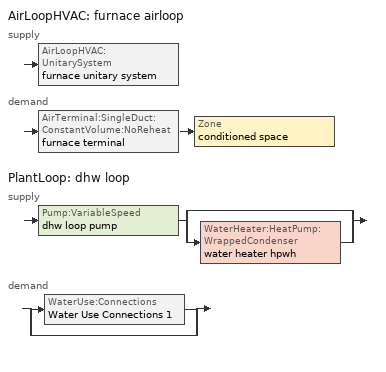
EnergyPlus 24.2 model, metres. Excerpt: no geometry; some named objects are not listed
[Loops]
AirLoopHVAC 'furnace airloop'
 supply: AirLoopHVAC:UnitarySystem 'furnace unitary system'
 demand: AirTerminal:SingleDuct:ConstantVolume:NoReheat 'furnace terminal' > Zone 'conditioned space'
PlantLoop 'dhw loop'
 supply: Pump:VariableSpeed 'dhw loop pump' > split
  | bypass
  | WaterHeater:HeatPump:WrappedCondenser 'water heater hpwh'
 demand: split
  | WaterUse:Connections 'Water Use Connections 1'
  | bypass
[ZoneControl:Thermostat]
conditioned space Thermostat: Zone or ZoneList=conditioned space; Control Type Schedule=conditioned space Thermostat Schedule; Control 1=conditioned space temperature setpoint; Temperature Difference Between Cutout And Setpoint {deltaC}=0
[ThermostatSetpoint:DualSetpoint]
conditioned space temperature setpoint: Heating Setpoint Temperature Schedule=heating setpoint; Cooling Setpoint Temperature Schedule=cooling setpoint
[AirTerminal:SingleDuct:ConstantVolume:NoReheat]
furnace terminal: Availability Schedule=Always On Discrete; Maximum Air Flow Rate {m3/s}=0.532357
[Zone equipment]
conditioned space: furnace terminal
[AirLoopHVAC]
furnace airloop: Design Supply Air Flow Rate {m3/s}=0.532357; Design Return Air Flow Fraction of Supply Air Flow=1
[Sizing:System]
furnace airloop: Type of Load to Size On=Sensible; Design Outdoor Air Flow Rate {m3/s}=Autosize; Central Heating Maximum System Air Flow Ratio=0.3; Preheat Design Temperature {C}=7; Preheat Design Humidity Ratio {kgWater/kgDryAir}=0.008; Precool Design Temperature {C}=12.8; Precool Design Humidity Ratio {kgWater/kgDryAir}=0.008; Central Cooling Design Supply Air Temperature {C}=12.8; Central Heating Design Supply Air Temperature {C}=16.7; Type of Zone Sum to Use=NonCoincident; 100% Outdoor Air in Cooling=Yes; 100% Outdoor Air in Heating=Yes; Central Cooling Design Supply Air Humidity Ratio {kgWater/kgDryAir}=0.0085; Central Heating Design Supply Air Humidity Ratio {kgWater/kgDryAir}=0.008; Cooling Supply Air Flow Rate Method=DesignDay; Cooling Supply Air Flow Rate {m3/s}=0; Cooling Supply Air Flow Rate Per Floor Area {m3/s-m2}=0.00996765; Cooling Fraction of Autosized Cooling Supply Air Flow Rate=1; Cooling Supply Air Flow Rate Per Unit Cooling Capacity {m3/s-W}=3.94755e-05; Heating Supply Air Flow Rate Method=DesignDay; Heating Supply Air Flow Rate {m3/s}=0; Heating Supply Air Flow Rate Per Floor Area {m3/s-m2}=0.00996765; Heating Fraction of Autosized Heating Supply Air Flow Rate=1; Heating Fraction of Autosized Cooling Supply Air Flow Rate=1; Heating Supply Air Flow Rate Per Unit Heating Capacity {m3/s-W}=3.15882e-05; System Outdoor Air Method=ZoneSum; Zone Maximum Outdoor Air Fraction=1; Cooling Design Capacity Method=CoolingDesignCapacity; Cooling Design Capacity {W}=Autosize; Cooling Design Capacity Per Floor Area {W/m2}=234.7; Fraction of Autosized Cooling Design Capacity=1; Heating Design Capacity Method=HeatingDesignCapacity; Heating Design Capacity {W}=Autosize; Heating Design Capacity Per Floor Area {W/m2}=157; Fraction of Autosized Heating Design Capacity=1; Central Cooling Capacity Control Method=OnOff; Occupant Diversity=Autosize
[AirLoopHVAC:UnitarySystem]
furnace unitary system: Control Type=Load; Controlling Zone or Thermostat Location=conditioned space; Dehumidification Control Type=None; Availability Schedule=Always On Discrete; Supply Fan=furnace supply fan; Fan Placement=BlowThrough; Supply Air Fan Operating Mode Schedule=furnace auto fan schedule; Heating Coil=furnace htg coil; DX Heating Coil Sizing Ratio=1; Use DOAS DX Cooling Coil=No; Minimum Supply Air Temperature {C}=2; Latent Load Control=SensibleOnlyLoadControl; Cooling Supply Air Flow Rate Method=None; Heating Supply Air Flow Rate Method=SupplyAirFlowRate; Heating Supply Air Flow Rate {m3/s}=0.532357; No Load Supply Air Flow Rate Method=SupplyAirFlowRate; No Load Supply Air Flow Rate {m3/s}=0; No Load Supply Air Flow Rate Control Set To Low Speed=Yes; Maximum Supply Air Temperature {C}=48.8889; Maximum Outdoor Dry-Bulb Temperature for Supplemental Heater Operation {C}=21; Ancillary On-Cycle Electric Power {W}=0; Ancillary Off-Cycle Electric Power {W}=0
[Fan:SystemModel] Availability Schedule=Always On Discrete; Speed Control Method=Discrete; Electric Power Minimum Flow Rate Fraction=0.2; Design Pressure Rise {Pa}=500; Motor Efficiency=1; Motor In Air Stream Fraction=1; Design Electric Power Consumption {W}=Autosize; Design Power Sizing Method=PowerPerFlow; Electric Power Per Unit Flow Rate Per Unit Pressure {W/((m3/s)-Pa)}=1.66667; Fan Total Efficiency=0.7; Motor Loss Radiative Fraction=0; Number of Speeds=1
Name | Design Maximum Air Flow Rate {m3/s} | Electric Power Per Unit Flow Rate {W/(m3/s)} | Speed Flow Fraction 1 | Speed Electric Power Fraction 1
furnace supply fan | 0.532357 | 1059.44 | 1 | 1
water heater fan | 0.0854225 | 97.8923
[Coil:Heating:Fuel]
furnace htg coil: Availability Schedule=Always On Discrete; Fuel Type=NaturalGas; Burner Efficiency=0.8; Nominal Capacity {W}=18123.8; On Cycle Parasitic Electric Load {W}=0; Off Cycle Parasitic Fuel Load {W}=0
[PlantLoop]
dhw loop: Fluid Type=Water; Plant Equipment Operation Scheme=dhw loop Operation Schemes; Maximum Loop Temperature {C}=100; Minimum Loop Temperature {C}=0; Maximum Loop Flow Rate {m3/s}=0.01; Minimum Loop Flow Rate {m3/s}=0; Plant Loop Volume {m3}=0.003; Load Distribution Scheme=Optimal; Plant Loop Demand Calculation Scheme=SingleSetpoint; Common Pipe Simulation=None
[Sizing:Plant]
dhw loop: Loop Type=Heating; Design Loop Exit Temperature {C}=51.6667; Loop Design Temperature Difference {deltaC}=5.55556; Sizing Option=NonCoincident; Zone Timesteps in Averaging Window=1; Coincident Sizing Factor Mode=None
[Pump:VariableSpeed]
dhw loop pump: Design Maximum Flow Rate {m3/s}=0.01; Design Pump Head {Pa}=1; Design Power Consumption {W}=0; Motor Efficiency=0.85; Fraction of Motor Inefficiencies to Fluid Stream=0; Coefficient 1 of the Part Load Performance Curve=0; Coefficient 2 of the Part Load Performance Curve=1; Coefficient 3 of the Part Load Performance Curve=0; Coefficient 4 of the Part Load Performance Curve=0; Design Minimum Flow Rate {m3/s}=0; Pump Control Type=Intermittent; Skin Loss Radiative Fraction=0.5; Design Power Sizing Method=PowerPerFlowPerPressure; Design Electric Power per Unit Flow Rate {W/(m3/s)}=348701.1; Design Shaft Power per Unit Flow Rate per Unit Head {W/((m3/s)-Pa)}=1.28205; Design Minimum Flow Rate Fraction=0
[WaterHeater:Stratified]
water heater tank: Tank Volume {m3}=0.27255; Tank Height {m}=1.5975; Tank Shape=VerticalCylinder; Maximum Temperature Limit {C}=90; Heater Priority Control=MasterSlave; Heater 1 Setpoint Temperature Schedule=water heater TopElementSetpoint; Heater 1 Deadband Temperature Difference {deltaC}=18.5; Heater 1 Capacity {W}=4500.11; Heater 1 Height {m}=1.26469; Heater 2 Setpoint Temperature Schedule=water heater BottomElementSetpoint; Heater 2 Deadband Temperature Difference {deltaC}=3.89; Heater 2 Capacity {W}=4500.11; Heater 2 Height {m}=0.332813; Heater Fuel Type=Electricity; Heater Thermal Efficiency=1; Off Cycle Parasitic Fuel Consumption Rate {W}=3; Off Cycle Parasitic Fuel Type=Electricity; Off Cycle Parasitic Heat Fraction to Tank=0; Off Cycle Parasitic Height {m}=0; On Cycle Parasitic Fuel Consumption Rate {W}=3; On Cycle Parasitic Fuel Type=Electricity; On Cycle Parasitic Heat Fraction to Tank=0; On Cycle Parasitic Height {m}=0; Ambient Temperature Indicator=Schedule; Ambient Temperature Schedule=water heater Tamb act; Uniform Skin Loss Coefficient per Unit Area to Ambient Temperature {W/m2-K}=0.92499; Skin Loss Fraction to Zone=1; Off Cycle Flue Loss Coefficient to Ambient Temperature {W/K}=0; Off Cycle Flue Loss Fraction to Zone=1; Use Side Effectiveness=1; Use Side Inlet Height {m}=0; Use Side Outlet Height {m}=Autocalculate; Source Side Effectiveness=1; Source Side Inlet Height {m}=0; Source Side Outlet Height {m}=0; Inlet Mode=Fixed; Use Side Design Flow Rate {m3/s}=0.00453494; Source Side Design Flow Rate {m3/s}=0; Indirect Water Heating Recovery Time {hr}=1.5; Number of Nodes=6; Additional Destratification Conductivity {W/m-K}=0; Node 1 Additional Loss Coefficient {W/K}=0; Node 2 Additional Loss Coefficient {W/K}=0; Node 3 Additional Loss Coefficient {W/K}=0; Node 4 Additional Loss Coefficient {W/K}=0; Node 5 Additional Loss Coefficient {W/K}=0; Node 6 Additional Loss Coefficient {W/K}=0
[WaterHeater:Sizing]
water heater tank: Design Mode=PeakDraw; Time Storage Can Meet Peak Draw {hr}=0.538503; Time for Tank Recovery {hr}=0; Nominal Tank Volume for Autosizing Plant Connections {m3}=1
[WaterHeater:HeatPump:WrappedCondenser]
water heater hpwh: Compressor Setpoint Temperature Schedule=water heater setpoint; Dead Band Temperature Difference {deltaC}=3.89; Condenser Bottom Location {m}=0.0665625; Condenser Top Location {m}=0.865313; Evaporator Air Flow Rate {m3/s}=0.0854225; Inlet Air Configuration=Schedule; Inlet Air Temperature Schedule=water heater Tamb act; Inlet Air Humidity Schedule=water heater RHamb act; Tank=water heater tank; DX Coil=water heater coil; Minimum Inlet Air Temperature for Compressor Operation {C}=5.55556; Maximum Inlet Air Temperature for Compressor Operation {C}=48.8889; Compressor Location=Schedule; Compressor Ambient Temperature Schedule=water heater Tamb act; Fan=water heater fan; Fan Placement=DrawThrough; On Cycle Parasitic Electric Load {W}=0; Off Cycle Parasitic Electric Load {W}=0; Parasitic Heat Rejection Location=Outdoors; Inlet Air Mixer Schedule=Always On Discrete; Tank Element Control Logic=MutuallyExclusive; Control Sensor 1 Height In Stratified Tank {m}=1.26469; Control Sensor 1 Weight=0.75; Control Sensor 2 Height In Stratified Tank {m}=0.465938
[Coil:WaterHeating:AirToWaterHeatPump:Wrapped]
water heater coil: Rated Heating Capacity {W}=2149.38; Rated COP {W/W}=4.299056; Rated Sensible Heat Ratio=0.88; Rated Evaporator Inlet Air Dry-Bulb Temperature {C}=19.7222; Rated Evaporator Inlet Air Wet-Bulb Temperature {C}=13.561; Rated Condenser Water Temperature {C}=48.89; Rated Evaporator Air Flow Rate {m3/s}=0.0854225; Evaporator Fan Power Included in Rated COP=Yes; Crankcase Heater Capacity {W}=0; Maximum Ambient Temperature for Crankcase Heater Operation {C}=0; Evaporator Air Temperature Type for Curve Objects=WetBulbTemperature; Heating Capacity Function of Temperature Curve=HPWH-Cap-fT; Heating Capacity Function of Air Flow Fraction Curve=HPWH-Htg-Cap-FF; Heating COP Function of Temperature Curve=HPWH-COP-fT; Heating COP Function of Air Flow Fraction Curve=HPWH-Htg-COP-FF; Part Load Fraction Correlation Curve=HPWH-COP-fPLR
[SetpointManager:Scheduled]
Setpoint Manager Scheduled 1: Control Variable=Temperature; Schedule=dhw temp
[WaterUse:Connections]
Water Use Connections 1: Drain Water Heat Exchanger Type=None; Drain Water Heat Exchanger Destination=Plant; Water Use Equipment Name 1=dhw fixtures; Water Use Equipment Name 2=dhw distribution waste; Water Use Equipment Name 3=clothes washer; Water Use Equipment Name 4=dishwasher
[WaterUse:Equipment]
Name | Peak Flow Rate {m3/s} | Flow Rate Fraction Schedule | Target Temperature Schedule
dhw fixtures | 2.66721e-05 | hot_water_fixtures | mixed water temperature schedule
dhw distribution waste | 9.587e-06 | hot_water_fixtures | mixed water temperature schedule
clothes washer | 7.42459e-06 | hot_water_clothes_washer
[PlantEquipmentOperationSchemes]
dhw loop Operation Schemes: Control Scheme Object Type 1=PlantEquipmentOperation:HeatingLoad; Control Scheme Name 1=dhw loop Heating Operation Scheme; Control Scheme Schedule Name 1=Always On Discrete
[PlantEquipmentOperation:HeatingLoad]
dhw loop Heating Operation Scheme: Load Range Lower Limit 1 {W}=0; Load Range Upper Limit 1 {W}=1000000000; Range Equipment List Name 1=dhw loop Heating Equipment List
[PlantEquipmentList]
dhw loop Heating Equipment List: WaterHeater:HeatPump:WrappedCondenser, water heater hpwh
[EnergyManagementSystem:InternalVariable]
furnace_airloop_max_sup_fan_mfr: Internal Data Index Key=furnace supply fan; Internal Data Type=Fan Maximum Mass Flow Rate
[EnergyManagementSystem:Sensor]
Name | Output:Variable or Output:Meter Index Key | Output:Variable or Output:Meter
conditioned_space_clg_unmet_s | conditioned space | Zone Cooling Setpoint Not Met Time
conditioned_space_htg_unmet_s | conditioned space | Zone Heating Setpoint Not Met Time
duct_mix_gain; duct_mix_gain_1 | conditioned space | Zone Mixing Sensible Heat Gain Energy
duct_mix_loss; duct_mix_loss_1 | conditioned space | Zone Mixing Sensible Heat Loss Energy
fridge_tin_s; fridge_tin_s_1; tin_s; tin_s_1; water_heater_amb_temp | conditioned space | Zone Mean Air Temperature
furnace_airloop_Fan_RTF_s | furnace supply fan | Fan Runtime Fraction
furnace_htg_coil_s | furnace htg coil | Heating Coil Heating Energy
furnace_supply_fan_s | furnace supply fan | Fan Electricity Energy
ig_ee_conv_2 | clothes washer | Electric Equipment Convective Heating Energy
ig_ee_rad_2 | clothes washer | Electric Equipment Radiant Heating Energy
tout_s | conditioned space | Zone Outdoor Air Drybulb Temperature
water_heater_amb_rh | conditioned space | Zone Air Relative Humidity
water_heater_coil_energy | water heater coil | Cooling Coil Water Heating Electricity Rate
water_heater_fan_energy; water_heater_fan_pwr | water heater fan | Fan Electricity Rate
water_heater_lat_cool | water heater coil | Cooling Coil Latent Cooling Rate
water_heater_sens_cool | water heater coil | Cooling Coil Sensible Cooling Rate
water_heater_tank_energy | water heater tank | Water Heater Electricity Rate
water_heater_tank_off_cycle_parasitic | water heater tank | Water Heater Off Cycle Parasitic Electricity Rate
water_heater_tank_on_cycle_parasitic | water heater tank | Water Heater On Cycle Parasitic Electricity Rate
water_heater_tl | water heater tank | Water Heater Heat Loss Rate
win_s | conditioned space | Zone Air Humidity Ratio
[EnergyManagementSystem:Actuator]
Name | Actuated Component Unique | Actuated Component Type | Actuated Component Control Type
furnace_airloop_0_RetLatLkToRP_act | furnace airloop_0 RetLatLkToRP | OtherEquipment | Power Level
furnace_airloop_0_RetSensLkToRP_act | furnace airloop_0 RetSensLkToRP | OtherEquipment | Power Level
furnace_airloop_0_SupCondToDZ_act | furnace airloop_0 SupCondToDZ | OtherEquipment | Power Level
furnace_airloop_0_SupCondToLv_act | furnace airloop_0 SupCondToLv | OtherEquipment | Power Level
furnace_airloop_0_SupLatLkToCond_act | furnace airloop_0 SupLatLkToCond | OtherEquipment | Power Level
furnace_airloop_0_SupLatLkToDZ_act | furnace airloop_0 SupLatLkToDZ | OtherEquipment | Power Level
furnace_airloop_0_SupSensLkToCond_act | furnace airloop_0 SupSensLkToCond | OtherEquipment | Power Level
furnace_airloop_0_SupSensLkToDZ_act | furnace airloop_0 SupSensLkToDZ | OtherEquipment | Power Level
furnace_airloop_0_ZoneMixCondToDZ_mix_act | furnace airloop_0 ZoneMixCondToDZ mix | ZoneMixing | Air Exchange Flow Rate
furnace_airloop_0_ZoneMixDZToCond_mix_act | furnace airloop_0 ZoneMixDZToCond mix | ZoneMixing | Air Exchange Flow Rate
infil_flow_act | infil flow | Zone Infiltration | Air Exchange Flow Rate
mech_vent_house_fan_cfis_act | mech vent house fan cfis | ElectricEquipment | Electricity Rate
mech_vent_house_fan_latent_load_act | mech vent house fan latent load | OtherEquipment | Power Level
mech_vent_house_fan_sensible_load_act | mech vent house fan sensible load | OtherEquipment | Power Level
natural_vent_flow_act | natural vent flow | Zone Infiltration | Air Exchange Flow Rate
water_heater_HPWHSchedOverride | water heater setpoint | Schedule:Constant | Schedule Value
water_heater_hpwh_ec_adj_act | water heater energy adjustment1 | OtherEquipment | Power Level
water_heater_lat_act | water heater lat | OtherEquipment | Power Level
water_heater_LESchedOverride | water heater BottomElementSetpoint | Schedule:Constant | Schedule Value
water_heater_RHamb_act | water heater RHamb act | Schedule:Constant | Schedule Value
water_heater_sens_act | water heater sens | OtherEquipment | Power Level
water_heater_Tamb_act | water heater Tamb act | Schedule:Constant | Schedule Value
water_heater_UESchedOverride | water heater TopElementSetpoint | Schedule:Constant | Schedule Value
whole_house_fan_act | whole house fan | ElectricEquipment | Electricity Rate
whole_house_fan_flow_act | whole house fan flow | Zone Infiltration | Air Exchange Flow Rate
whole_house_fan_mix_act | whole house fan mix | ZoneMixing | Air Exchange Flow Rate
[EnergyManagementSystem:Program]
attic_vented_1_duct_leakage_imbalance_infil_program: Set Qducts = 0; Set Qducts = Qducts - furnace_airloop_0_DuctImbalLkSupFanEquivDZ; Set Qducts = Qducts + furnace_airloop_0_DuctImbalLkExhFanEquivDZ; Set attic_vented_1_duct_leakage_imbalance_infil_flow_act = (@Abs(Qducts))
[Schedule:Constant]
Name | Hourly Value
Always On Discrete | 1
dhw temp; water heater setpoint | 51.6667
furnace auto fan schedule; water heater BottomElementSetpoint; water heater TopElementSetpoint | 0
mixed water temperature schedule | 40.5556
water heater RHamb act | 0.5
water heater Tamb act | 23
[Schedule:Day:Interval]
heating setpoint day: No, 04:00, 16.6667, 19:00, 20, 24:00, 16.6667
heating setpoint default day; cooling setpoint default day: No, 24:00, 0
cooling setpoint day: No, 24:00, 25.5556
[Schedule:Week:Daily]
heating setpoint Week Rule - Jan1-Dec31: heating setpoint day, heating setpoint day, heating setpoint day, heating setpoint day, heating setpoint day, heating setpoint day, heating setpoint day, heating setpoint default day, heating setpoint default day, heating setpoint default day, heating setpoint default day, heating setpoint default day
cooling setpoint Week Rule - Jan1-Dec31: cooling setpoint day, cooling setpoint day, cooling setpoint day, cooling setpoint day, cooling setpoint day, cooling setpoint day, cooling setpoint day, cooling setpoint default day, cooling setpoint default day, cooling setpoint default day, cooling setpoint default day, cooling setpoint default day
[Schedule:Year]
heating setpoint: heating setpoint Week Rule - Jan1-Dec31, 1, 1, 12, 31
cooling setpoint: cooling setpoint Week Rule - Jan1-Dec31, 1, 1, 12, 31
[Schedule:File] File=in.schedules.csv; Rows to Skip at Top=1; Number of Hours of Data=8760; Column Separator=Comma; Interpolate to Timestep=Yes; Minutes per Item=15; Adjust Schedule for Daylight Savings=Yes
Name | Column Number
dishwasher | 7
hot_water_clothes_washer | 8
hot_water_fixtures | 12
[Schedule:Compact]
conditioned space Thermostat Schedule: Through: 12/31, For: AllDays, Until: 24:00, 4
[Curve:Biquadratic] Minimum Value of x {BasedOnField A2}=0; Maximum Value of x {BasedOnField A2}=100; Minimum Value of y {BasedOnField A3}=0; Maximum Value of y {BasedOnField A3}=100
Name | Coefficient1 Constant | Coefficient2 x | Coefficient3 x**2 | Coefficient4 y | Coefficient5 y**2 | Coefficient6 x*y
HPWH-Cap-fT | 0.563 | 0.0437 | 3.9e-05 | 0.0055 | -0.000148 | -0.000145
HPWH-COP-fT | 1.1332 | 0.063 | -9.79e-05 | -0.00972 | -2.14e-05 | -0.000686
[Curve:Cubic] Coefficient1 Constant=1; Coefficient2 x=0; Coefficient3 x**2=0; Coefficient4 x**3=0; Minimum Value of x {BasedOnField A2}=0
Name | Maximum Value of x {BasedOnField A2}
HPWH-Htg-Cap-FF; HPWH-Htg-COP-FF | 100
HPWH-COP-fPLR | 1
